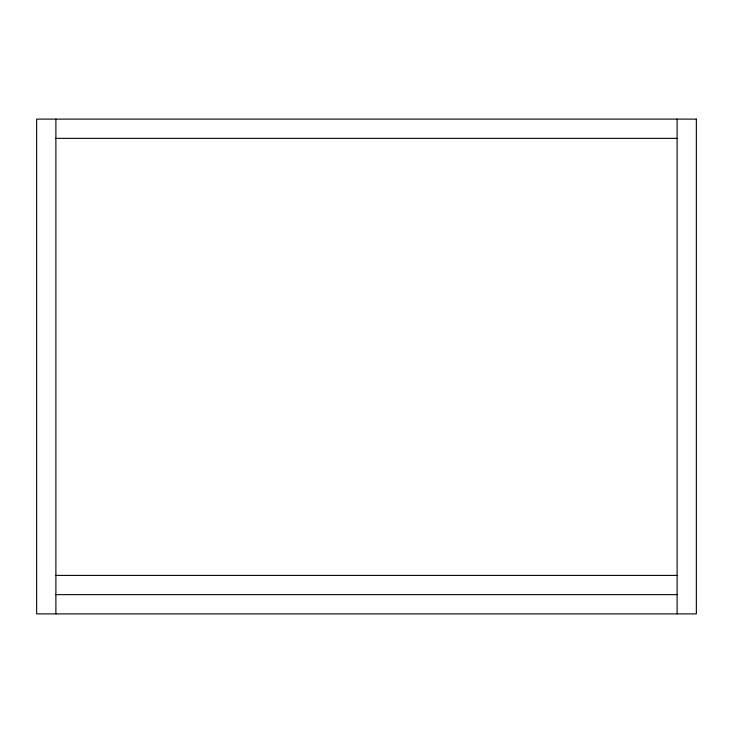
<?xml version="1.0" encoding="UTF-8"?>
<svg xmlns="http://www.w3.org/2000/svg" width="733" height="733" viewBox="0 0 733 733"><rect width="100%" height="100%" fill="white"/><g stroke="black" fill="none" stroke-linecap="round" stroke-linejoin="round"><path stroke-width="1.1" d="M55.891 138.354L677.109 138.354M55.891 575.405L677.109 575.405M55.891 594.646L677.109 594.646M677.109 119.112L677.109 613.888M55.891 119.112L55.891 613.888M696.35 119.112L36.65 119.112L36.65 613.888L696.35 613.888L696.35 119.112"/></g></svg>
